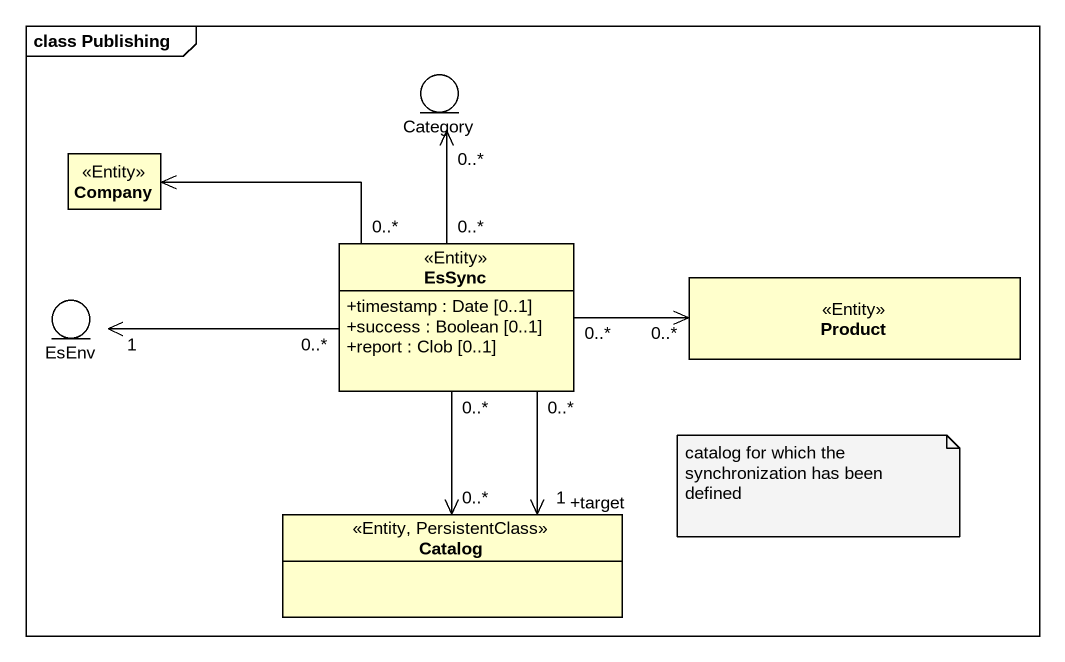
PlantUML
@startuml
mainframe class Publishing
allowmixing
hide circle
hide empty members
skinparam classAttributeIconSize 0
entity Category
class Company <<Entity>>
class EsSync <<Entity>> {
  +timestamp : Date [0..1]
  +success : Boolean [0..1]
  +report : Clob [0..1]
}
entity EsEnv
class Product <<Entity>>
class Catalog <<Entity, PersistentClass>>
EsSync "0..*" -up-> "0..*" Category
EsSync "0..*" -left-> Company
EsSync "0..*" -left-> "1" EsEnv
EsSync "0..*" -right-> "0..*" Product
EsSync "0..*" --> "0..*" Catalog
EsSync "0..*" --> "1\n+target" Catalog
note as N1
  catalog for which the synchronization has been defined
end note
@enduml
